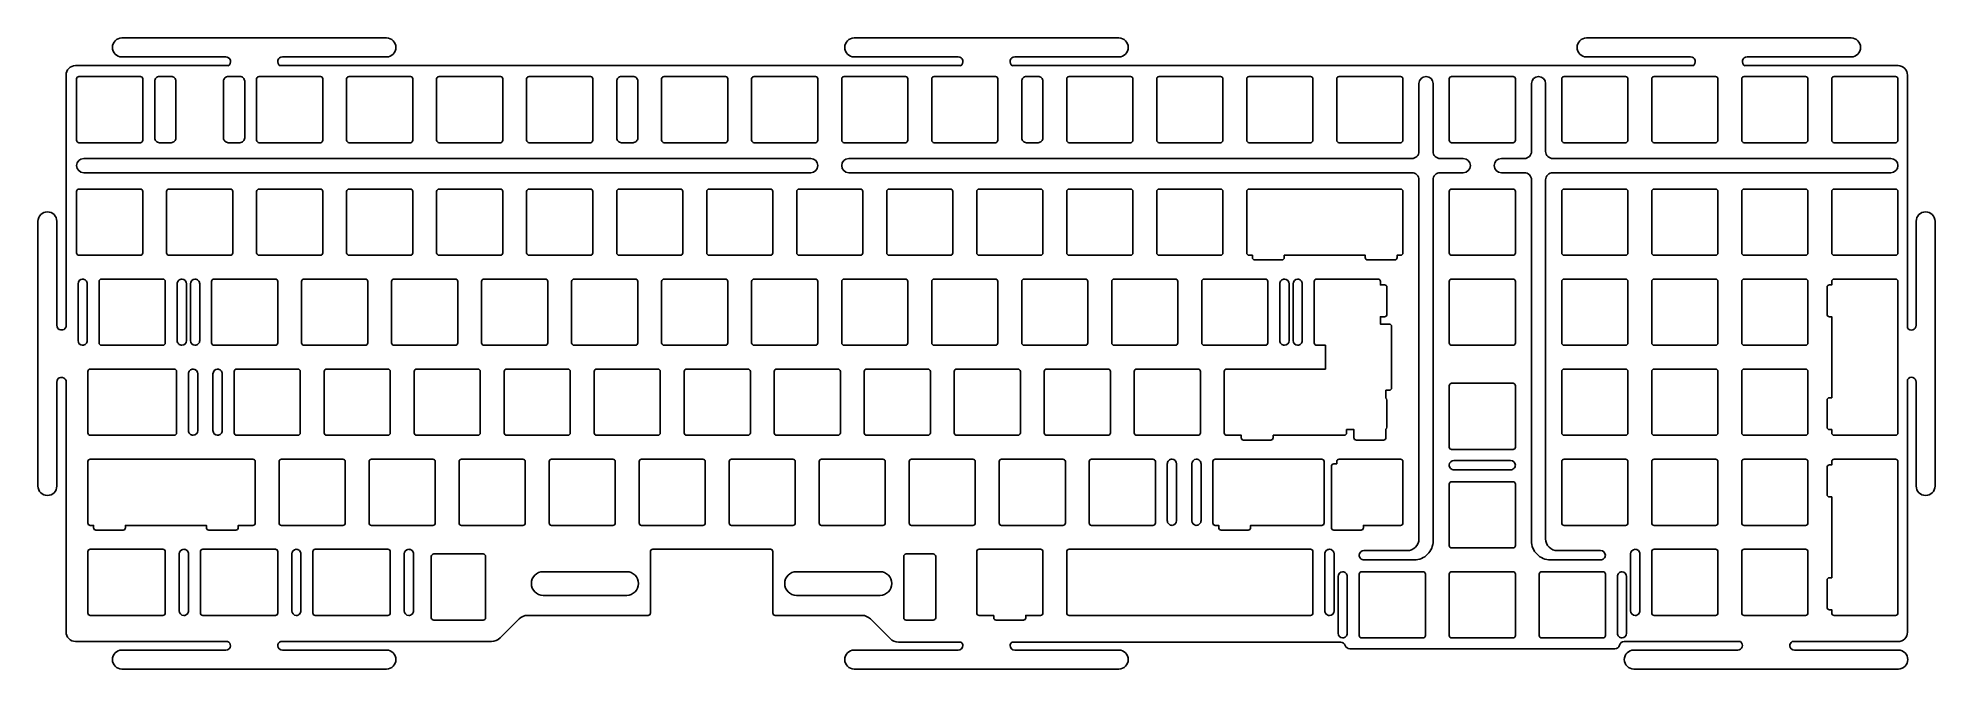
# Model space of a CAD drawing. Header units: millimetres. Extents: x -412 to -10, y -143 to -10.
import ezdxf

# ---------------------------------------------------------------- set-up
doc = ezdxf.new("R2010")
doc.units = ezdxf.units.MM
doc.header["$MEASUREMENT"] = 0

msp = doc.modelspace()

# ---------------------------------------------------------------- linework, layer by layer
for p, q in [((-338.11, -9.82, 0), (-394.11, -9.82, 0)), ((-183.11, -9.82, 0), (-239.11, -9.82, 0)), ((-28.11, -9.82, 0), (-84.11, -9.82, 0)), ((-371.6, -15.68, 0), (-403.92, -15.68, 0)), ((-394.11, -13.82, 0), (-372.11, -13.82, 0)), ((-216.6, -15.68, 0), (-360.61, -15.68, 0)), ((-360.11, -13.82, 0), (-338.11, -13.82, 0)), ((-239.11, -13.82, 0), (-217.11, -13.82, 0)), ((-61.6, -15.68, 0), (-205.61, -15.68, 0)), ((-205.11, -13.82, 0), (-183.11, -13.82, 0)), ((-84.11, -13.82, 0), (-62.11, -13.82, 0)), ((-18.18, -15.68, 0), (-50.61, -15.68, 0)), ((-50.11, -13.82, 0), (-28.11, -13.82, 0)), ((-405.92, -17.68, 0), (-405.92, -70.92, 0)), ((-16.18, -71.16, 0), (-16.18, -17.68, 0)), ((-411.87, -48.61, 0), (-411.87, -104.61, 0)), ((-407.87, -70.61, 0), (-407.87, -48.61, 0)), ((-14.34, -48.61, 0), (-14.34, -70.61, 0)), ((-10.34, -104.61, 0), (-10.34, -48.61, 0)), ((-407.87, -104.61, 0), (-407.87, -82.61, 0)), ((-405.92, -82.3, 0), (-405.92, -135.48, 0)), ((-16.18, -135.52, 0), (-16.18, -82.07, 0)), ((-14.34, -82.61, 0), (-14.34, -104.61, 0)), ((-282.24, -131.48, 0), (-282.24, -118.48, 0)), ((-281.74, -117.98, 0), (-256.83, -117.98, 0)), ((-256.33, -118.48, 0), (-256.33, -131.48, 0)), ((-308.27, -131.98, 0), (-282.74, -131.98, 0)), ((-255.83, -131.98, 0), (-237.45, -131.98, 0)), ((-314.07, -136.75, 0), (-310.03, -132.72, 0)), ((-235.69, -132.72, 0), (-231.52, -136.88, 0)), ((-403.92, -137.48, 0), (-371.73, -137.48, 0)), ((-372.1, -139.32, 0), (-394.11, -139.32, 0)), ((-360.49, -137.48, 0), (-315.84, -137.48, 0)), ((-338.11, -139.32, 0), (-360.11, -139.32, 0)), ((-217.11, -139.32, 0), (-239.11, -139.32, 0)), ((-229.75, -137.62, 0), (-216.49, -137.62, 0)), ((-205.72, -137.62, 0), (-136.13, -137.62, 0)), ((-183.11, -139.32, 0), (-205.11, -139.32, 0)), ((-134.21, -139.04, 0), (-78.11, -139.04, 0)), ((-76.17, -137.52, 0), (-51.5, -137.52, 0)), ((-52.11, -139.32, 0), (-74.11, -139.32, 0)), ((-40.57, -137.52, 0), (-18.18, -137.52, 0)), ((-18.11, -139.32, 0), (-40.11, -139.32, 0)), ((-394.11, -143.32, 0), (-338.11, -143.32, 0)), ((-239.11, -143.32, 0), (-183.11, -143.32, 0)), ((-74.11, -143.32, 0), (-18.11, -143.32, 0))]:
    msp.add_line(p, q)
for points in [[(-403.18, -17.97), (-390.18, -17.97, -0.414214), (-389.68, -18.47), (-389.68, -31.47, -0.414214), (-390.18, -31.97), (-403.18, -31.97, -0.414214), (-403.68, -31.47), (-403.68, -18.47, -0.414214)], [(-383.68, -31.97, 0.414214), (-382.68, -30.97), (-382.68, -18.97, 0.414214), (-383.68, -17.97), (-386.16, -17.97, 0.414214), (-387.16, -18.97), (-387.16, -30.97, 0.414214), (-386.16, -31.97)], [(-369.11, -31.97, 0.414214), (-368.11, -30.97), (-368.11, -18.97, 0.414214), (-369.11, -17.97), (-371.58, -17.97, 0.414214), (-372.58, -18.97), (-372.58, -30.97, 0.414214), (-371.58, -31.97)], [(-351.58, -18.47), (-351.58, -31.47, -0.414214), (-352.08, -31.97), (-365.08, -31.97, -0.414214), (-365.58, -31.47), (-365.58, -18.47, -0.414214), (-365.08, -17.97), (-352.08, -17.97, -0.414214)], [(-332.53, -18.47), (-332.53, -31.47, -0.414214), (-333.03, -31.97), (-346.03, -31.97, -0.414214), (-346.53, -31.47), (-346.53, -18.47, -0.414214), (-346.03, -17.97), (-333.03, -17.97, -0.414214)], [(-313.48, -18.47), (-313.48, -31.47, -0.414214), (-313.98, -31.97), (-326.98, -31.97, -0.414214), (-327.48, -31.47), (-327.48, -18.47, -0.414214), (-326.98, -17.97), (-313.98, -17.97, -0.414214)], [(-294.93, -31.97), (-307.93, -31.97, -0.414214), (-308.43, -31.47), (-308.43, -18.47, -0.414214), (-307.93, -17.97), (-294.93, -17.97, -0.414214), (-294.43, -18.47), (-294.43, -31.47, -0.414214)], [(-285.91, -31.97, 0.414214), (-284.91, -30.97), (-284.91, -18.97, 0.414214), (-285.91, -17.97), (-288.38, -17.97, 0.414214), (-289.38, -18.97), (-289.38, -30.97, 0.414214), (-288.38, -31.97)], [(-265.86, -18.47), (-265.86, -31.47, -0.414214), (-266.36, -31.97), (-279.36, -31.97, -0.414214), (-279.86, -31.47), (-279.86, -18.47, -0.414214), (-279.36, -17.97), (-266.36, -17.97, -0.414214)], [(-247.31, -31.97, 0.414214), (-246.81, -31.47), (-246.81, -18.47, 0.414214), (-247.31, -17.97), (-260.31, -17.97, 0.414214), (-260.81, -18.47), (-260.81, -31.47, 0.414214), (-260.31, -31.97)], [(-241.76, -31.47), (-241.76, -18.47, -0.414214), (-241.26, -17.97), (-228.26, -17.97, -0.414214), (-227.76, -18.47), (-227.76, -31.47, -0.414214), (-228.26, -31.97), (-241.26, -31.97, -0.414214)], [(-120.58, -120.22), (-131.22, -120.22, -0.414214), (-132.22, -119.22, -0.399637), (-131.22, -118.27), (-122.08, -118.27, 0.414214), (-119.58, -115.77), (-119.58, -39.82, 0.414214), (-121.08, -38.32), (-240.26, -38.32, -1), (-240.26, -35.32), (-121.08, -35.32, 0.414214), (-119.58, -33.82), (-119.58, -19.47, -1), (-116.58, -19.47), (-116.58, -33.82, 0.414214), (-115.08, -35.32), (-110.19, -35.32, -1), (-110.19, -38.32), (-115.08, -38.32, 0.414214), (-116.58, -39.82), (-116.58, -116.22, -0.414214)], [(-208.71, -18.47), (-208.71, -31.47, -0.414214), (-209.21, -31.97), (-222.21, -31.97, -0.414214), (-222.71, -31.47), (-222.71, -18.47, -0.414214), (-222.21, -17.97), (-209.21, -17.97, -0.414214)], [(-200.18, -31.97, 0.414214), (-199.18, -30.97), (-199.18, -18.97, 0.414214), (-200.18, -17.97), (-202.66, -17.97, 0.414214), (-203.66, -18.97), (-203.66, -30.97, 0.414214), (-202.66, -31.97)], [(-180.63, -31.97), (-193.63, -31.97, -0.414214), (-194.13, -31.47), (-194.13, -18.47, -0.414214), (-193.63, -17.97), (-180.63, -17.97, -0.414214), (-180.13, -18.47), (-180.13, -31.47, -0.414214)], [(-161.08, -18.47), (-161.08, -31.47, -0.414214), (-161.58, -31.97), (-174.58, -31.97, -0.414214), (-175.08, -31.47), (-175.08, -18.47, -0.414214), (-174.58, -17.97), (-161.58, -17.97, -0.414214)], [(-142.03, -18.47), (-142.03, -31.47, -0.414214), (-142.53, -31.97), (-155.53, -31.97, -0.414214), (-156.03, -31.47), (-156.03, -18.47, -0.414214), (-155.53, -17.97), (-142.53, -17.97, -0.414214)], [(-123.48, -31.97), (-136.48, -31.97, -0.414214), (-136.98, -31.47), (-136.98, -18.47, -0.414214), (-136.48, -17.97), (-123.48, -17.97, -0.414214), (-122.98, -18.47), (-122.98, -31.47, -0.414214)], [(-99.17, -18.47, 0.414214), (-99.67, -17.97), (-112.67, -17.97, 0.414214), (-113.17, -18.47), (-113.17, -31.47, 0.414214), (-112.67, -31.97), (-99.67, -31.97, 0.414214), (-99.17, -31.47)], [(-81.12, -120.22), (-91.76, -120.22, -0.414214), (-95.76, -116.22), (-95.76, -39.82, 0.414214), (-97.26, -38.32), (-102.14, -38.32, -1), (-102.14, -35.32), (-97.26, -35.32, 0.414214), (-95.76, -33.82), (-95.76, -19.47, -1), (-92.76, -19.47), (-92.76, -33.82, 0.414214), (-91.26, -35.32), (-19.71, -35.32, -1), (-19.71, -38.32), (-91.26, -38.32, 0.414214), (-92.76, -39.82), (-92.76, -115.77, 0.414214), (-90.26, -118.27), (-81.12, -118.27, -0.399637), (-80.12, -119.22, -0.414214)], [(-75.36, -18.47, 0.414214), (-75.86, -17.97), (-88.86, -17.97, 0.414214), (-89.36, -18.47), (-89.36, -31.47, 0.414214), (-88.86, -31.97), (-75.86, -31.97, 0.414214), (-75.36, -31.47)], [(-56.31, -18.47, 0.414214), (-56.81, -17.97), (-69.81, -17.97, 0.414214), (-70.31, -18.47), (-70.31, -31.47, 0.414214), (-69.81, -31.97), (-56.81, -31.97, 0.414214), (-56.31, -31.47)], [(-37.26, -18.47, 0.414214), (-37.76, -17.97), (-50.76, -17.97, 0.414214), (-51.26, -18.47), (-51.26, -31.47, 0.414214), (-50.76, -31.97), (-37.76, -31.97, 0.414214), (-37.26, -31.47)], [(-31.71, -17.97), (-18.71, -17.97, -0.414214), (-18.21, -18.47), (-18.21, -31.47, -0.414214), (-18.71, -31.97), (-31.71, -31.97, -0.414214), (-32.21, -31.47), (-32.21, -18.47, -0.414214)], [(-248.31, -38.32), (-402.18, -38.32, -1), (-402.18, -35.32), (-248.31, -35.32, -1)], [(-403.18, -41.78), (-390.18, -41.78, -0.414214), (-389.68, -42.28), (-389.68, -55.28, -0.414214), (-390.18, -55.78), (-403.18, -55.78, -0.414214), (-403.68, -55.28), (-403.68, -42.28, -0.414214)], [(-384.13, -41.78), (-371.13, -41.78, -0.414214), (-370.63, -42.28), (-370.63, -55.28, -0.414214), (-371.13, -55.78), (-384.13, -55.78, -0.414214), (-384.63, -55.28), (-384.63, -42.28, -0.414214)], [(-365.08, -41.78), (-352.08, -41.78, -0.414214), (-351.58, -42.28), (-351.58, -55.28, -0.414214), (-352.08, -55.78), (-365.08, -55.78, -0.414214), (-365.58, -55.28), (-365.58, -42.28, -0.414214)], [(-332.53, -42.28), (-332.53, -55.28, -0.414214), (-333.03, -55.78), (-346.03, -55.78, -0.414214), (-346.53, -55.28), (-346.53, -42.28, -0.414214), (-346.03, -41.78), (-333.03, -41.78, -0.414214)], [(-326.98, -41.78), (-313.98, -41.78, -0.414214), (-313.48, -42.28), (-313.48, -55.28, -0.414214), (-313.98, -55.78), (-326.98, -55.78, -0.414214), (-327.48, -55.28), (-327.48, -42.28, -0.414214)], [(-307.93, -41.78), (-294.93, -41.78, -0.414214), (-294.43, -42.28), (-294.43, -55.28, -0.414214), (-294.93, -55.78), (-307.93, -55.78, -0.414214), (-308.43, -55.28), (-308.43, -42.28, -0.414214)], [(-288.88, -41.78), (-275.88, -41.78, -0.414214), (-275.38, -42.28), (-275.38, -55.28, -0.414214), (-275.88, -55.78), (-288.88, -55.78, -0.414214), (-289.38, -55.28), (-289.38, -42.28, -0.414214)], [(-269.83, -41.78, 0.414214), (-270.33, -42.28), (-270.33, -55.28, 0.414214), (-269.83, -55.78), (-256.83, -55.78, 0.414214), (-256.33, -55.28), (-256.33, -42.28, 0.414214), (-256.83, -41.78)], [(-250.78, -41.78), (-237.78, -41.78, -0.414214), (-237.28, -42.28), (-237.28, -55.28, -0.414214), (-237.78, -55.78), (-250.78, -55.78, -0.414214), (-251.28, -55.28), (-251.28, -42.28, -0.414214)], [(-231.73, -41.78), (-218.73, -41.78, -0.414214), (-218.23, -42.28), (-218.23, -55.28, -0.414214), (-218.73, -55.78), (-231.73, -55.78, -0.414214), (-232.23, -55.28), (-232.23, -42.28, -0.414214)], [(-212.68, -41.78), (-199.68, -41.78, -0.414214), (-199.18, -42.28), (-199.18, -55.28, -0.414214), (-199.68, -55.78), (-212.68, -55.78, -0.414214), (-213.18, -55.28), (-213.18, -42.28, -0.414214)], [(-193.63, -41.78), (-180.63, -41.78, -0.414214), (-180.13, -42.28), (-180.13, -55.28, -0.414214), (-180.63, -55.78), (-193.63, -55.78, -0.414214), (-194.13, -55.28), (-194.13, -42.28, -0.414214)], [(-174.58, -41.78, 0.414214), (-175.08, -42.28), (-175.08, -55.28, 0.414214), (-174.58, -55.78), (-161.58, -55.78, 0.414214), (-161.08, -55.28), (-161.08, -42.28, 0.414214), (-161.58, -41.78)], [(-155.53, -41.78), (-123.48, -41.78, -0.414214), (-122.98, -42.28), (-122.98, -55.28, -0.414214), (-123.48, -55.78), (-124.19, -55.78), (-124.19, -56.28, -0.414214), (-124.69, -56.78), (-130.44, -56.78, -0.414214), (-130.94, -56.28), (-130.94, -55.78), (-148.07, -55.78), (-148.07, -56.28, -0.414214), (-148.57, -56.78), (-154.32, -56.78, -0.414214), (-154.82, -56.28), (-154.82, -55.78), (-155.53, -55.78, -0.414214), (-156.03, -55.28), (-156.03, -42.28, -0.414214)], [(-112.67, -41.78, 0.414214), (-113.17, -42.28), (-113.17, -55.28, 0.414214), (-112.67, -55.78), (-99.67, -55.78, 0.414214), (-99.17, -55.28), (-99.17, -42.28, 0.414214), (-99.67, -41.78)], [(-88.86, -41.78), (-75.86, -41.78, -0.414214), (-75.36, -42.28), (-75.36, -55.28, -0.414214), (-75.86, -55.78), (-88.86, -55.78, -0.414214), (-89.36, -55.28), (-89.36, -42.28, -0.414214)], [(-69.81, -41.78), (-56.81, -41.78, -0.414214), (-56.31, -42.28), (-56.31, -55.28, -0.414214), (-56.81, -55.78), (-69.81, -55.78, -0.414214), (-70.31, -55.28), (-70.31, -42.28, -0.414214)], [(-50.76, -41.78), (-37.76, -41.78, -0.414214), (-37.26, -42.28), (-37.26, -55.28, -0.414214), (-37.76, -55.78), (-50.76, -55.78, -0.414214), (-51.26, -55.28), (-51.26, -42.28, -0.414214)], [(-31.71, -41.78), (-18.71, -41.78, -0.414214), (-18.21, -42.28), (-18.21, -55.28, -0.414214), (-18.71, -55.78), (-31.71, -55.78, -0.414214), (-32.21, -55.28), (-32.21, -42.28, -0.414214)], [(-403.39, -73.84, 0.399637), (-402.44, -74.83, 0.414214), (-401.44, -73.83), (-401.44, -61.83, 0.414214), (-402.44, -60.83, 0.399637), (-403.39, -61.83)], [(-398.42, -60.83), (-385.42, -60.83, -0.414214), (-384.92, -61.33), (-384.92, -74.33, -0.414214), (-385.42, -74.83), (-398.42, -74.83, -0.414214), (-398.92, -74.33), (-398.92, -61.33, -0.414214)], [(-381.39, -74.83, 0.406908), (-380.42, -73.83), (-380.42, -61.83, 0.406908), (-381.39, -60.83, 0.414214), (-382.39, -61.83), (-382.39, -73.83, 0.414214)], [(-379.58, -73.84, 0.399637), (-378.63, -74.83, 0.414214), (-377.63, -73.83), (-377.63, -61.83, 0.414214), (-378.63, -60.83, 0.399637), (-379.58, -61.83)], [(-374.61, -60.83), (-361.61, -60.83, -0.414214), (-361.11, -61.33), (-361.11, -74.33, -0.414214), (-361.61, -74.83), (-374.61, -74.83, -0.414214), (-375.11, -74.33), (-375.11, -61.33, -0.414214)], [(-355.56, -60.83), (-342.56, -60.83, -0.414214), (-342.06, -61.33), (-342.06, -74.33, -0.414214), (-342.56, -74.83), (-355.56, -74.83, -0.414214), (-356.06, -74.33), (-356.06, -61.33, -0.414214)], [(-323.01, -61.33), (-323.01, -74.33, -0.414214), (-323.51, -74.83), (-336.51, -74.83, -0.414214), (-337.01, -74.33), (-337.01, -61.33, -0.414214), (-336.51, -60.83), (-323.51, -60.83, -0.414214)], [(-317.46, -60.83, 0.414214), (-317.96, -61.33), (-317.96, -74.33, 0.414214), (-317.46, -74.83), (-304.46, -74.83, 0.414214), (-303.96, -74.33), (-303.96, -61.33, 0.414214), (-304.46, -60.83)], [(-298.41, -60.83), (-285.41, -60.83, -0.414214), (-284.91, -61.33), (-284.91, -74.33, -0.414214), (-285.41, -74.83), (-298.41, -74.83, -0.414214), (-298.91, -74.33), (-298.91, -61.33, -0.414214)], [(-279.36, -60.83), (-266.36, -60.83, -0.414214), (-265.86, -61.33), (-265.86, -74.33, -0.414214), (-266.36, -74.83), (-279.36, -74.83, -0.414214), (-279.86, -74.33), (-279.86, -61.33, -0.414214)], [(-260.31, -60.83), (-247.31, -60.83, -0.414214), (-246.81, -61.33), (-246.81, -74.33, -0.414214), (-247.31, -74.83), (-260.31, -74.83, -0.414214), (-260.81, -74.33), (-260.81, -61.33, -0.414214)], [(-241.26, -60.83), (-228.26, -60.83, -0.414214), (-227.76, -61.33), (-227.76, -74.33, -0.414214), (-228.26, -74.83), (-241.26, -74.83, -0.414214), (-241.76, -74.33), (-241.76, -61.33, -0.414214)], [(-222.21, -60.83), (-209.21, -60.83, -0.414214), (-208.71, -61.33), (-208.71, -74.33, -0.414214), (-209.21, -74.83), (-222.21, -74.83, -0.414214), (-222.71, -74.33), (-222.71, -61.33, -0.414214)], [(-189.66, -61.33), (-189.66, -74.33, -0.414214), (-190.16, -74.83), (-203.16, -74.83, -0.414214), (-203.66, -74.33), (-203.66, -61.33, -0.414214), (-203.16, -60.83), (-190.16, -60.83, -0.414214)], [(-184.11, -60.83), (-171.11, -60.83, -0.414214), (-170.61, -61.33), (-170.61, -74.33, -0.414214), (-171.11, -74.83), (-184.11, -74.83, -0.414214), (-184.61, -74.33), (-184.61, -61.33, -0.414214)], [(-165.06, -60.83), (-152.06, -60.83, -0.414214), (-151.56, -61.33), (-151.56, -74.33, -0.414214), (-152.06, -74.83), (-165.06, -74.83, -0.414214), (-165.56, -74.33), (-165.56, -61.33, -0.414214)], [(-150.45, -93.88), (-150.45, -94.38, -0.414214), (-150.95, -94.88), (-156.7, -94.88, -0.414214), (-157.2, -94.38), (-157.2, -93.88), (-160.29, -93.88, -0.414214), (-160.79, -93.38), (-160.79, -80.38, -0.414214), (-160.29, -79.88), (-139.36, -79.88), (-139.36, -74.83), (-141.24, -74.83, -0.414214), (-141.74, -74.33), (-141.74, -61.33, -0.414214), (-141.24, -60.83), (-128.24, -60.83, -0.414214), (-127.74, -61.33), (-127.74, -62.05), (-126.86, -62.05, -0.414214), (-126.36, -62.55), (-126.36, -68.3, -0.414214), (-126.86, -68.8), (-127.74, -68.8), (-127.74, -70.36), (-125.86, -70.36, -0.414214), (-125.36, -70.86), (-125.36, -83.86, -0.414214), (-125.86, -84.36), (-126.58, -84.36), (-126.58, -86.01, -0.243914), (-126.36, -86.42), (-126.36, -92.17, -0.243914), (-126.58, -92.58), (-126.58, -94.38, -0.414214), (-127.08, -94.88), (-132.83, -94.88, -0.414214), (-133.33, -94.38), (-133.33, -92.67), (-134.89, -92.67), (-134.89, -93.38, -0.414214), (-135.39, -93.88)], [(-148.03, -74.83, 0.406908), (-147.06, -73.83), (-147.06, -61.83, 0.406908), (-148.03, -60.83, 0.414214), (-149.03, -61.83), (-149.03, -73.83, 0.414214)], [(-146.22, -73.84, 0.399637), (-145.27, -74.83, 0.414214), (-144.27, -73.83), (-144.27, -61.83, 0.414214), (-145.27, -60.83, 0.399637), (-146.22, -61.83)], [(-99.17, -61.33), (-99.17, -74.33, -0.414214), (-99.67, -74.83), (-112.67, -74.83, -0.414214), (-113.17, -74.33), (-113.17, -61.33, -0.414214), (-112.67, -60.83), (-99.67, -60.83, -0.414214)], [(-75.36, -61.33), (-75.36, -74.33, -0.414214), (-75.86, -74.83), (-88.86, -74.83, -0.414214), (-89.36, -74.33), (-89.36, -61.33, -0.414214), (-88.86, -60.83), (-75.86, -60.83, -0.414214)], [(-69.81, -60.83), (-56.81, -60.83, -0.414214), (-56.31, -61.33), (-56.31, -74.33, -0.414214), (-56.81, -74.83), (-69.81, -74.83, -0.414214), (-70.31, -74.33), (-70.31, -61.33, -0.414214)], [(-37.26, -61.33), (-37.26, -74.33, -0.414214), (-37.76, -74.83), (-50.76, -74.83, -0.414214), (-51.26, -74.33), (-51.26, -61.33, -0.414214), (-50.76, -60.83), (-37.76, -60.83, -0.414214)], [(-32.21, -85.92), (-32.21, -68.8), (-32.71, -68.8, -0.414214), (-33.21, -68.3), (-33.21, -62.55, -0.414214), (-32.71, -62.05), (-32.21, -62.05), (-32.21, -61.33, -0.414214), (-31.71, -60.83), (-18.71, -60.83, -0.414214), (-18.21, -61.33), (-18.21, -93.38, -0.414214), (-18.71, -93.88), (-31.71, -93.88, -0.414214), (-32.21, -93.38), (-32.21, -92.67), (-32.71, -92.67, -0.414214), (-33.21, -92.17), (-33.21, -86.42, -0.414214), (-32.71, -85.92)], [(-400.8, -79.88), (-383.04, -79.88, -0.414214), (-382.54, -80.38), (-382.54, -93.38, -0.414214), (-383.04, -93.88), (-400.8, -93.88, -0.414214), (-401.3, -93.38), (-401.3, -80.38, -0.414214)], [(-379.01, -93.88, 0.406908), (-378.04, -92.88), (-378.04, -80.88, 0.406908), (-379.01, -79.88, 0.414214), (-380.01, -80.88), (-380.01, -92.88, 0.414214)], [(-374.82, -92.89, 0.399637), (-373.87, -93.88, 0.414214), (-372.87, -92.88), (-372.87, -80.88, 0.414214), (-373.87, -79.88, 0.399637), (-374.82, -80.88)], [(-369.84, -79.88, 0.414214), (-370.34, -80.38), (-370.34, -93.38, 0.414214), (-369.84, -93.88), (-356.84, -93.88, 0.414214), (-356.34, -93.38), (-356.34, -80.38, 0.414214), (-356.84, -79.88)], [(-350.79, -79.88), (-337.79, -79.88, -0.414214), (-337.29, -80.38), (-337.29, -93.38, -0.414214), (-337.79, -93.88), (-350.79, -93.88, -0.414214), (-351.29, -93.38), (-351.29, -80.38, -0.414214)], [(-331.74, -79.88), (-318.74, -79.88, -0.414214), (-318.24, -80.38), (-318.24, -93.38, -0.414214), (-318.74, -93.88), (-331.74, -93.88, -0.414214), (-332.24, -93.38), (-332.24, -80.38, -0.414214)], [(-312.69, -79.88), (-299.69, -79.88, -0.414214), (-299.19, -80.38), (-299.19, -93.38, -0.414214), (-299.69, -93.88), (-312.69, -93.88, -0.414214), (-313.19, -93.38), (-313.19, -80.38, -0.414214)], [(-293.64, -79.88), (-280.64, -79.88, -0.414214), (-280.14, -80.38), (-280.14, -93.38, -0.414214), (-280.64, -93.88), (-293.64, -93.88, -0.414214), (-294.14, -93.38), (-294.14, -80.38, -0.414214)], [(-261.09, -80.38), (-261.09, -93.38, -0.414214), (-261.59, -93.88), (-274.59, -93.88, -0.414214), (-275.09, -93.38), (-275.09, -80.38, -0.414214), (-274.59, -79.88), (-261.59, -79.88, -0.414214)], [(-255.54, -79.88, 0.414214), (-256.04, -80.38), (-256.04, -93.38, 0.414214), (-255.54, -93.88), (-242.54, -93.88, 0.414214), (-242.04, -93.38), (-242.04, -80.38, 0.414214), (-242.54, -79.88)], [(-236.49, -79.88), (-223.49, -79.88, -0.414214), (-222.99, -80.38), (-222.99, -93.38, -0.414214), (-223.49, -93.88), (-236.49, -93.88, -0.414214), (-236.99, -93.38), (-236.99, -80.38, -0.414214)], [(-217.44, -79.88), (-204.44, -79.88, -0.414214), (-203.94, -80.38), (-203.94, -93.38, -0.414214), (-204.44, -93.88), (-217.44, -93.88, -0.414214), (-217.94, -93.38), (-217.94, -80.38, -0.414214)], [(-198.39, -79.88), (-185.39, -79.88, -0.414214), (-184.89, -80.38), (-184.89, -93.38, -0.414214), (-185.39, -93.88), (-198.39, -93.88, -0.414214), (-198.89, -93.38), (-198.89, -80.38, -0.414214)], [(-179.34, -79.88), (-166.34, -79.88, -0.414214), (-165.84, -80.38), (-165.84, -93.38, -0.414214), (-166.34, -93.88), (-179.34, -93.88, -0.414214), (-179.84, -93.38), (-179.84, -80.38, -0.414214)], [(-75.36, -80.38, 0.414214), (-75.86, -79.88), (-88.86, -79.88, 0.414214), (-89.36, -80.38), (-89.36, -93.38, 0.414214), (-88.86, -93.88), (-75.86, -93.88, 0.414214), (-75.36, -93.38)], [(-56.31, -80.38, 0.414214), (-56.81, -79.88), (-69.81, -79.88, 0.414214), (-70.31, -80.38), (-70.31, -93.38, 0.414214), (-69.81, -93.88), (-56.81, -93.88, 0.414214), (-56.31, -93.38)], [(-37.26, -80.38, 0.414214), (-37.76, -79.88), (-50.76, -79.88, 0.414214), (-51.26, -80.38), (-51.26, -93.38, 0.414214), (-50.76, -93.88), (-37.76, -93.88, 0.414214), (-37.26, -93.38)], [(-99.17, -83.38), (-99.17, -96.38, -0.414214), (-99.67, -96.88), (-112.67, -96.88, -0.414214), (-113.17, -96.38), (-113.17, -83.38, -0.414214), (-112.67, -82.88), (-99.67, -82.88, -0.414214)], [(-400.8, -98.93), (-366.37, -98.93, -0.414214), (-365.87, -99.43), (-365.87, -112.43, -0.414214), (-366.37, -112.93), (-369.46, -112.93), (-369.46, -113.43, -0.414214), (-369.96, -113.93), (-375.71, -113.93, -0.414214), (-376.21, -113.43), (-376.21, -112.93), (-393.34, -112.93), (-393.34, -113.43, -0.414214), (-393.84, -113.93), (-399.59, -113.93, -0.414214), (-400.09, -113.43), (-400.09, -112.93), (-400.8, -112.93, -0.414214), (-401.3, -112.43), (-401.3, -99.43, -0.414214)], [(-360.32, -98.93), (-347.32, -98.93, -0.414214), (-346.82, -99.43), (-346.82, -112.43, -0.414214), (-347.32, -112.93), (-360.32, -112.93, -0.414214), (-360.82, -112.43), (-360.82, -99.43, -0.414214)], [(-341.27, -98.93, 0.414214), (-341.77, -99.43), (-341.77, -112.43, 0.414214), (-341.27, -112.93), (-328.27, -112.93, 0.414214), (-327.77, -112.43), (-327.77, -99.43, 0.414214), (-328.27, -98.93)], [(-322.22, -98.93), (-309.22, -98.93, -0.414214), (-308.72, -99.43), (-308.72, -112.43, -0.414214), (-309.22, -112.93), (-322.22, -112.93, -0.414214), (-322.72, -112.43), (-322.72, -99.43, -0.414214)], [(-303.17, -98.93), (-290.17, -98.93, -0.414214), (-289.67, -99.43), (-289.67, -112.43, -0.414214), (-290.17, -112.93), (-303.17, -112.93, -0.414214), (-303.67, -112.43), (-303.67, -99.43, -0.414214)], [(-284.12, -98.93, 0.414214), (-284.62, -99.43), (-284.62, -112.43, 0.414214), (-284.12, -112.93), (-271.12, -112.93, 0.414214), (-270.62, -112.43), (-270.62, -99.43, 0.414214), (-271.12, -98.93)], [(-265.07, -98.93), (-252.07, -98.93, -0.414214), (-251.57, -99.43), (-251.57, -112.43, -0.414214), (-252.07, -112.93), (-265.07, -112.93, -0.414214), (-265.57, -112.43), (-265.57, -99.43, -0.414214)], [(-246.02, -98.93, 0.414214), (-246.52, -99.43), (-246.52, -112.43, 0.414214), (-246.02, -112.93), (-233.02, -112.93, 0.414214), (-232.52, -112.43), (-232.52, -99.43, 0.414214), (-233.02, -98.93)], [(-226.97, -98.93), (-213.97, -98.93, -0.414214), (-213.47, -99.43), (-213.47, -112.43, -0.414214), (-213.97, -112.93), (-226.97, -112.93, -0.414214), (-227.47, -112.43), (-227.47, -99.43, -0.414214)], [(-207.92, -98.93), (-194.92, -98.93, -0.414214), (-194.42, -99.43), (-194.42, -112.43, -0.414214), (-194.92, -112.93), (-207.92, -112.93, -0.414214), (-208.42, -112.43), (-208.42, -99.43, -0.414214)], [(-188.87, -98.93), (-175.87, -98.93, -0.414214), (-175.37, -99.43), (-175.37, -112.43, -0.414214), (-175.87, -112.93), (-188.87, -112.93, -0.414214), (-189.37, -112.43), (-189.37, -99.43, -0.414214)], [(-171.84, -112.93, 0.406908), (-170.87, -111.93), (-170.87, -99.93, 0.406908), (-171.84, -98.93, 0.414214), (-172.84, -99.93), (-172.84, -111.93, 0.414214)], [(-167.65, -111.94, 0.399637), (-166.7, -112.93, 0.414214), (-165.7, -111.93), (-165.7, -99.93, 0.414214), (-166.7, -98.93, 0.399637), (-167.65, -99.93)], [(-162.68, -98.93), (-140.15, -98.93, -0.414214), (-139.65, -99.43), (-139.65, -112.43, -0.414214), (-140.15, -112.93), (-155.21, -112.93), (-155.21, -113.43, -0.414214), (-155.71, -113.93), (-161.46, -113.93, -0.414214), (-161.96, -113.43), (-161.96, -112.93), (-162.68, -112.93, -0.414214), (-163.18, -112.43), (-163.18, -99.43, -0.414214)], [(-136.98, -99.93), (-136.98, -99.43, -0.414214), (-136.48, -98.93), (-123.48, -98.93, -0.414214), (-122.98, -99.43), (-122.98, -112.43, -0.414214), (-123.48, -112.93), (-131.34, -112.93), (-131.34, -113.43, -0.414214), (-131.84, -113.93), (-137.59, -113.93, -0.414214), (-138.09, -113.43), (-138.09, -100.43, -0.414214), (-137.59, -99.93)], [(-112.17, -99.22, 0.399637), (-113.17, -100.17, 0.414214), (-112.17, -101.17), (-100.17, -101.17, 0.414214), (-99.17, -100.17, 0.399637), (-100.17, -99.22)], [(-88.86, -98.93), (-75.86, -98.93, -0.414214), (-75.36, -99.43), (-75.36, -112.43, -0.414214), (-75.86, -112.93), (-88.86, -112.93, -0.414214), (-89.36, -112.43), (-89.36, -99.43, -0.414214)], [(-69.81, -98.93, 0.414214), (-70.31, -99.43), (-70.31, -112.43, 0.414214), (-69.81, -112.93), (-56.81, -112.93, 0.414214), (-56.31, -112.43), (-56.31, -99.43, 0.414214), (-56.81, -98.93)], [(-37.26, -99.43), (-37.26, -112.43, -0.414214), (-37.76, -112.93), (-50.76, -112.93, -0.414214), (-51.26, -112.43), (-51.26, -99.43, -0.414214), (-50.76, -98.93), (-37.76, -98.93, -0.414214)], [(-32.21, -106.9), (-32.71, -106.9, -0.414214), (-33.21, -106.4), (-33.21, -100.65, -0.414214), (-32.71, -100.15), (-32.21, -100.15), (-32.21, -99.43, -0.414214), (-31.71, -98.93), (-18.71, -98.93, -0.414214), (-18.21, -99.43), (-18.21, -131.48, -0.414214), (-18.71, -131.98), (-31.71, -131.98, -0.414214), (-32.21, -131.48), (-32.21, -130.77), (-32.71, -130.77, -0.414214), (-33.21, -130.27), (-33.21, -124.52, -0.414214), (-32.71, -124.02), (-32.21, -124.02)], [(-99.17, -104.2), (-99.17, -117.2, -0.414214), (-99.67, -117.7), (-112.67, -117.7, -0.414214), (-113.17, -117.2), (-113.17, -104.2, -0.414214), (-112.67, -103.7), (-99.67, -103.7, -0.414214)], [(-384.92, -118.48), (-384.92, -131.48, -0.414214), (-385.42, -131.98), (-400.8, -131.98, -0.414214), (-401.3, -131.48), (-401.3, -118.48, -0.414214), (-400.8, -117.98), (-385.42, -117.98, -0.414214)], [(-381.96, -130.99, 0.399637), (-381.01, -131.98, 0.414214), (-380.01, -130.98), (-380.01, -118.98, 0.414214), (-381.01, -117.98, 0.399637), (-381.96, -118.98)], [(-361.61, -131.98), (-376.99, -131.98, -0.414214), (-377.49, -131.48), (-377.49, -118.48, -0.414214), (-376.99, -117.98), (-361.61, -117.98, -0.414214), (-361.11, -118.48), (-361.11, -131.48, -0.414214)], [(-358.15, -130.99, 0.399637), (-357.2, -131.98, 0.414214), (-356.2, -130.98), (-356.2, -118.98, 0.414214), (-357.2, -117.98, 0.399637), (-358.15, -118.98)], [(-337.79, -131.98), (-353.18, -131.98, -0.414214), (-353.68, -131.48), (-353.68, -118.48, -0.414214), (-353.18, -117.98), (-337.79, -117.98, -0.414214), (-337.29, -118.48), (-337.29, -131.48, -0.414214)], [(-334.34, -130.99, 0.399637), (-333.39, -131.98, 0.414214), (-332.39, -130.98), (-332.39, -118.98, 0.414214), (-333.39, -117.98, 0.399637), (-334.34, -118.98)], [(-328.11, -118.98), (-317.61, -118.98, -0.414214), (-317.11, -119.48), (-317.11, -132.48, -0.414214), (-317.61, -132.98), (-328.11, -132.98, -0.414214), (-328.61, -132.48), (-328.61, -119.48, -0.414214)], [(-228.11, -118.98), (-222.36, -118.98, -0.414214), (-221.86, -119.48), (-221.86, -132.48, -0.414214), (-222.36, -132.98), (-228.11, -132.98, -0.414214), (-228.61, -132.48), (-228.61, -119.48, -0.414214)], [(-209.56, -131.98), (-212.68, -131.98, -0.414214), (-213.18, -131.48), (-213.18, -118.48, -0.414214), (-212.68, -117.98), (-199.68, -117.98, -0.414214), (-199.18, -118.48), (-199.18, -131.48, -0.414214), (-199.68, -131.98), (-202.81, -131.98), (-202.81, -132.48, -0.414214), (-203.31, -132.98), (-209.06, -132.98, -0.414214), (-209.56, -132.48)], [(-193.63, -117.98), (-142.53, -117.98, -0.414214), (-142.03, -118.48), (-142.03, -131.48, -0.414214), (-142.53, -131.98), (-193.63, -131.98, -0.414214), (-194.13, -131.48), (-194.13, -118.48, -0.414214)], [(-138.51, -131.98, 0.406908), (-137.53, -130.98), (-137.53, -118.98, 0.406908), (-138.51, -117.98, 0.414214), (-139.51, -118.98), (-139.51, -130.98, 0.414214)], [(-74.78, -130.99, 0.399637), (-73.83, -131.98, 0.414214), (-72.83, -130.98), (-72.83, -118.98, 0.414214), (-73.83, -117.98, 0.399637), (-74.78, -118.98)], [(-69.81, -117.98), (-56.81, -117.98, -0.414214), (-56.31, -118.48), (-56.31, -131.48, -0.414214), (-56.81, -131.98), (-69.81, -131.98, -0.414214), (-70.31, -131.48), (-70.31, -118.48, -0.414214)], [(-50.76, -117.98), (-37.76, -117.98, -0.414214), (-37.26, -118.48), (-37.26, -131.48, -0.414214), (-37.76, -131.98), (-50.76, -131.98, -0.414214), (-51.26, -131.48), (-51.26, -118.48, -0.414214)], [(-304.93, -122.73, 1), (-304.93, -127.73), (-287.26, -127.73, 1), (-287.26, -122.73)], [(-251.31, -122.73, 1), (-251.31, -127.73), (-233.64, -127.73, 1), (-233.64, -122.73)], [(-136.69, -135.75, 0.399637), (-135.74, -136.75, 0.414214), (-134.74, -135.75), (-134.74, -123.75, 0.414214), (-135.74, -122.75, 0.399637), (-136.69, -123.75)], [(-118.22, -123.25), (-118.22, -136.25, -0.414214), (-118.72, -136.75), (-131.72, -136.75, -0.414214), (-132.22, -136.25), (-132.22, -123.25, -0.414214), (-131.72, -122.75), (-118.72, -122.75, -0.414214)], [(-112.67, -122.75), (-99.67, -122.75, -0.414214), (-99.17, -123.25), (-99.17, -136.25, -0.414214), (-99.67, -136.75), (-112.67, -136.75, -0.414214), (-113.17, -136.25), (-113.17, -123.25, -0.414214)], [(-93.62, -122.75), (-80.62, -122.75, -0.414214), (-80.12, -123.25), (-80.12, -136.25, -0.414214), (-80.62, -136.75), (-93.62, -136.75, -0.414214), (-94.12, -136.25), (-94.12, -123.25, -0.414214)], [(-76.59, -136.75, 0.406908), (-75.62, -135.75), (-75.62, -123.75, 0.406908), (-76.59, -122.75, 0.414214), (-77.59, -123.75), (-77.59, -135.75, 0.414214)]]:
    msp.add_lwpolyline(points, format="xyb", close=True)
at = {"extrusion": (0, -6.96398e-09, 1)}
for centre, radius, start, end in [((-394.11, -11.82, 0), 2, 90, 270), ((-338.11, -11.82, 0), 2, 270, 90), ((-360.11, -14.82, 0), 1, 90, 239.8621), ((-205.11, -14.82, 0), 1, 90, 239.8621), ((-50.11, -14.82, 0), 1, 90, 239.8621), ((-281.74, -118.48, 0), 0.5, 90, 180), ((-308.27, -134.48, 0), 2.5, 90, 135), ((-372.1, -138.32, 0), 1, 270, 354.9802), ((-239.11, -141.32, 0), 2, 90, 270), ((-217.11, -138.32, 0), 1, 270, 0), ((-76.17, -138.52, 0), 1, 90, 166.0266), ((-52.11, -138.32, 0), 1, 270, 53.0484)]:
    msp.add_arc(centre, radius, start, end, dxfattribs=at)
at = {"extrusion": (0, -6.96354e-09, 1)}
msp.add_arc((-239.11, -11.82, 0), 2, 90, 270, dxfattribs=at)
at = {"extrusion": (0, -6.96467e-09, 1)}
msp.add_arc((-183.11, -11.82, 0), 2, 270, 90, dxfattribs=at)
at = {"extrusion": (0, -7.31967e-09, 1)}
msp.add_arc((-84.11, -11.82, 0), 2, 90, 270, dxfattribs=at)
at = {"extrusion": (0, 1.23307e-07, 1)}
msp.add_arc((-28.11, -11.82, 0), 2, 270, 90, dxfattribs=at)
at = {"extrusion": (0, -7.35053e-09, 1)}
for centre, end in [((-403.92, -17.68, 0), 180), ((-394.11, -141.32, 0), 270), ((-74.11, -141.32, 0), 270)]:
    msp.add_arc(centre, 2, 90, end, dxfattribs=at)
at = {"extrusion": (3.02384e-09, -5.20845e-09, 1)}
for centre in [(-372.11, -14.82, 0), (-217.11, -14.82, 0), (-62.11, -14.82, 0)]:
    msp.add_arc(centre, 1, 300.1379, 90, dxfattribs=at)
for centre, radius, start, end in [((-18.18, -17.68, 0), 2, 0, 90), ((-409.87, -48.61, 0), 2, 0, 180), ((-12.34, -48.61, 0), 2, 0, 180), ((-406.87, -70.61, 0), 1, 180, 342.0412), ((-15.34, -82.61, 0), 1, 0, 147.0053), ((-409.87, -104.61, 0), 2, 180, 0), ((-12.34, -104.61, 0), 2, 180, 0), ((-256.83, -118.48, 0), 0.5, 0, 90), ((-403.92, -135.48, 0), 2, 180, 270), ((-372.11, -138.41, 0), 1, 0, 67.6956), ((-360.11, -138.32, 0), 1, 185.0198, 270), ((-217.1, -138.41, 0), 1, 5.0198, 52.2863), ((-205.11, -138.32, 0), 1, 180, 270), ((-40.11, -138.32, 0), 1, 185.0198, 270)]:
    msp.add_arc(centre, radius, start, end)
at = {"extrusion": (-3.18069e-09, -2.06515e-09, 1)}
msp.add_arc((-15.34, -70.61, 0), 1, 212.9947, 0, dxfattribs=at)
at = {"extrusion": (-2.04261e-09, -6.62059e-10, 1)}
msp.add_arc((-406.87, -82.61, 0), 1, 17.9588, 180, dxfattribs=at)
at = {"extrusion": (0, -5.41779e-09, 1)}
msp.add_arc((-282.74, -131.48, 0), 0.5, 270, 0, dxfattribs=at)
at = {"extrusion": (1.54623e-09, 0, 1)}
msp.add_arc((-255.83, -131.48, 0), 0.5, 180, 270, dxfattribs=at)
at = {"extrusion": (-3.48199e-09, -3.48199e-09, 1)}
msp.add_arc((-237.45, -134.48, 0), 2.5, 45, 90, dxfattribs=at)
at = {"extrusion": (0, -6.57744e-09, 1)}
for centre, end in [((-18.18, -135.52, 0), 0), ((-338.11, -141.32, 0), 90)]:
    msp.add_arc(centre, 2, 270, end, dxfattribs=at)
at = {"extrusion": (2.44527e-09, -5.96089e-09, 1)}
msp.add_arc((-360.11, -138.41, 0), 1, 112.3044, 180, dxfattribs=at)
at = {"extrusion": (0, -6.6547e-09, 1)}
msp.add_arc((-315.84, -134.98, 0), 2.5, 270, 315, dxfattribs=at)
at = {"extrusion": (-3.26333e-09, -3.26333e-09, 1)}
msp.add_arc((-229.75, -135.12, 0), 2.5, 225, 270, dxfattribs=at)
at = {"extrusion": (3.36998e-09, -4.35808e-09, 1)}
msp.add_arc((-205.11, -138.41, 0), 1, 127.7137, 174.9802, dxfattribs=at)
at = {"extrusion": (0, -6.96399e-09, 1)}
msp.add_arc((-183.11, -141.32, 0), 2, 270, 90, dxfattribs=at)
at = {"extrusion": (-1.92826e-09, -5.82668e-10, 1)}
for centre, start, end in [((-136.13, -138.62, 0), 16.8134, 90), ((-134.21, -138.04, 0), 196.8134, 270)]:
    msp.add_arc(centre, 1, start, end, dxfattribs=at)
at = {"extrusion": (0, -6.19089e-09, 1)}
msp.add_arc((-78.11, -138.04, 0), 1, 270, 346.0266, dxfattribs=at)
at = {"extrusion": (2.85545e-09, -5.47465e-09, 1)}
msp.add_arc((-40.11, -138.41, 0), 1, 117.5455, 180, dxfattribs=at)
at = {"extrusion": (0, -6.57743e-09, 1)}
msp.add_arc((-18.11, -141.32, 0), 2, 270, 90, dxfattribs=at)

doc.saveas('drawing.dxf')
